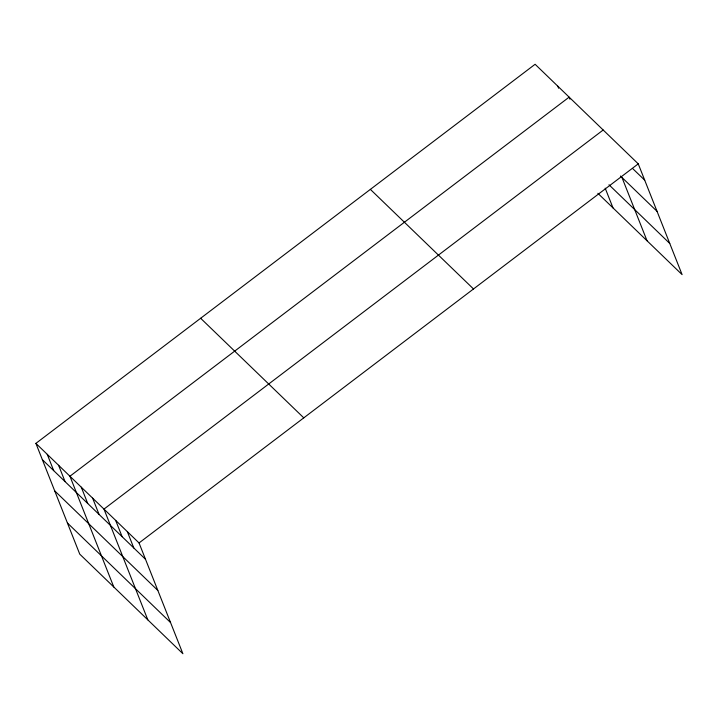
<?xml version="1.0" encoding="UTF-8"?>
<svg xmlns="http://www.w3.org/2000/svg" width="718" height="718" viewBox="0 0 718 718"><rect width="100%" height="100%" fill="white"/><g stroke="black" fill="none" stroke-linecap="round" stroke-linejoin="round"><path stroke-width="1.08" d="M35.9 443.374L139.041 542.952L182.893 653.721L79.752 554.143L35.9 443.374L535.107 64.279L638.248 163.857L682.1 274.626L597.87 193.304M603.183 130.003L103.975 509.098L147.827 619.858M139.041 542.952L638.248 163.857M633.016 168.892L644.71 180.173M620.469 176.027L657.042 211.343M608.981 184.768L669.759 243.456M370.371 189.381L473.503 288.959M200.636 318.271L303.777 417.858M42.362 459.691L145.503 559.277M54.703 490.861L157.834 590.438M67.411 522.973L170.552 622.551M621.976 177.49L647.035 240.763M569.948 99.183L569.141 97.145L69.933 476.24L113.794 587.001M605.184 188.17L613.001 207.906M557.796 86.187L558.604 88.224M127.346 531.67L133.808 547.987M115.661 520.388L122.123 536.705M92.622 498.148L99.084 514.465M81.278 487.19L87.74 503.506M58.589 465.282L65.051 481.599M47.244 454.332L53.706 470.649"/></g></svg>
